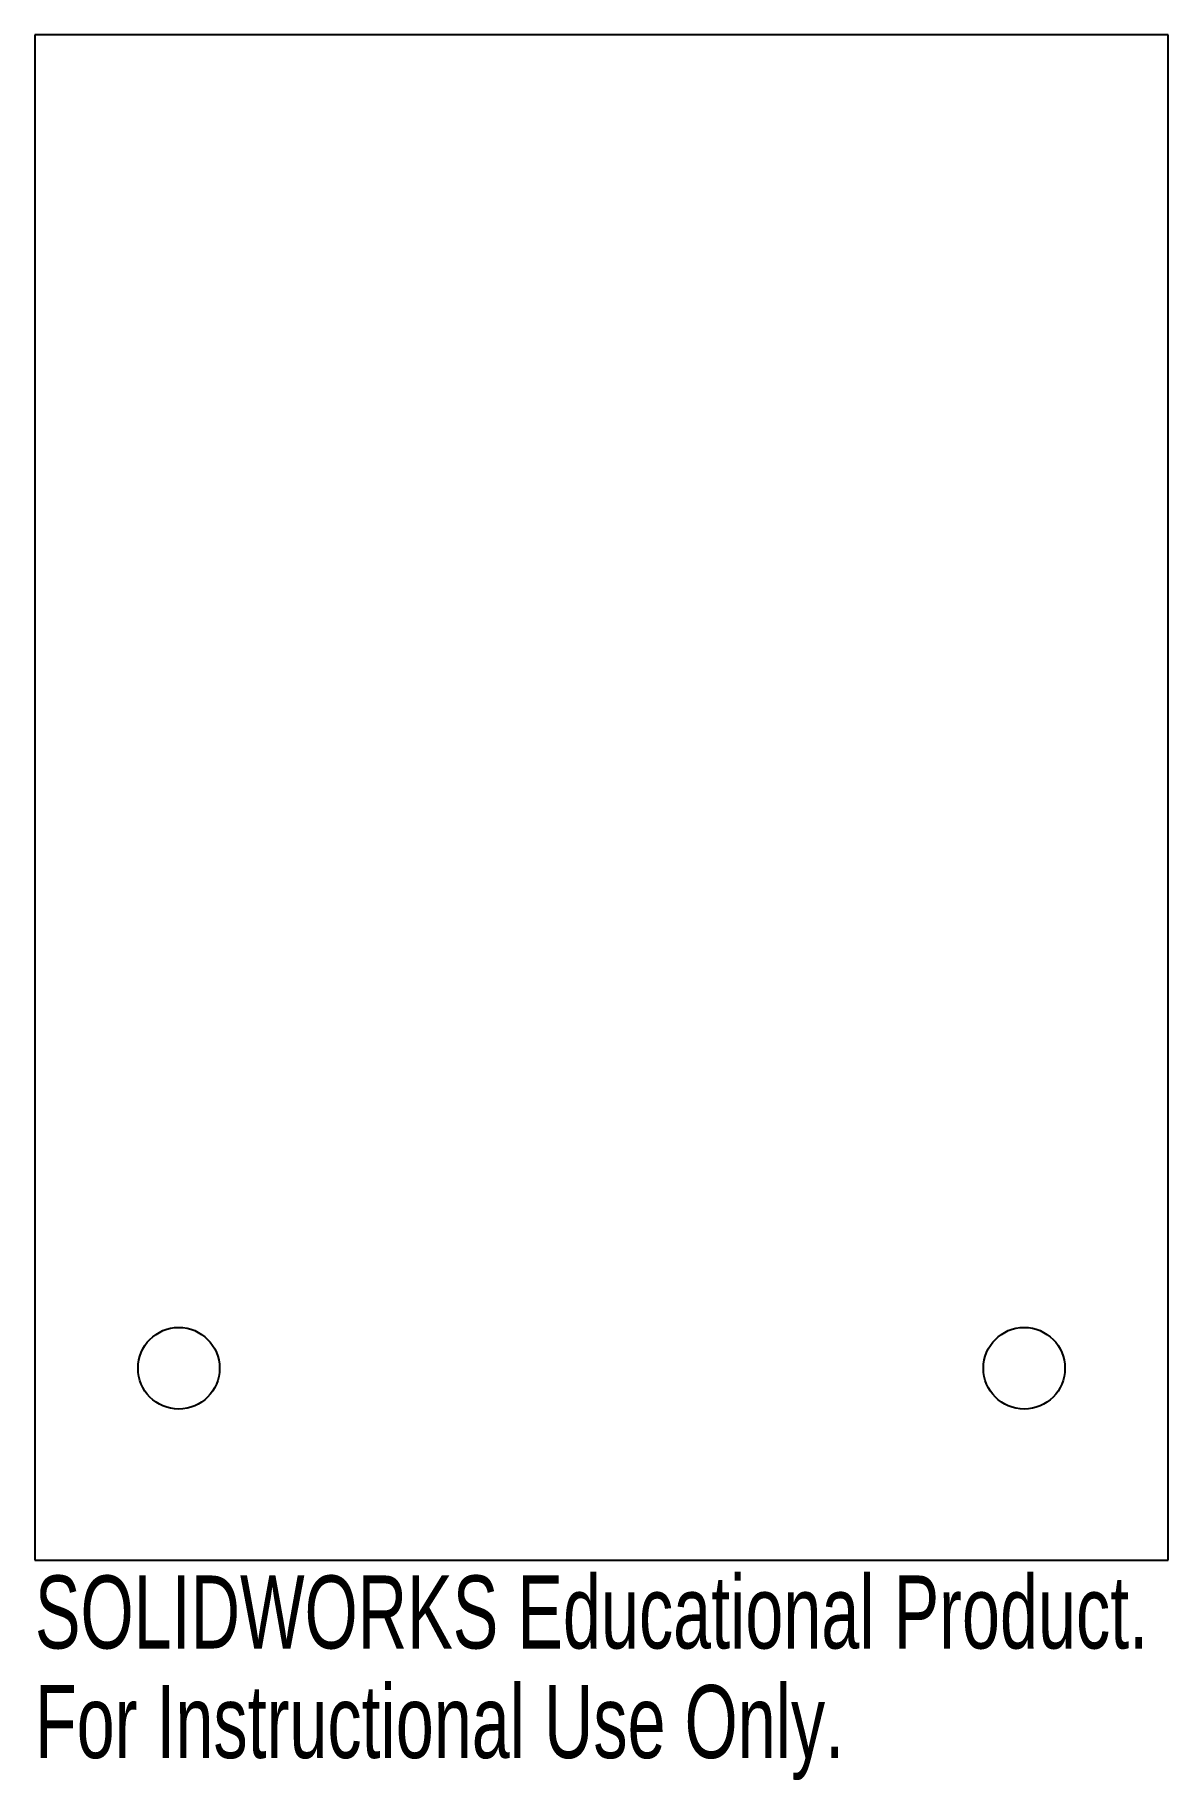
# Model space of a CAD drawing. Header units: inches. Extents: x -1.48 to 1.48, y -2.56 to 1.99.
import ezdxf

# ---------------------------------------------------------------- set-up
doc = ezdxf.new("R2010")
doc.units = ezdxf.units.IN
doc.header["$MEASUREMENT"] = 0
doc.styles.add('SLDTEXTSTYLE0', font='TXT', dxfattribs={"width": 0.7})

msp = doc.modelspace()

# ---------------------------------------------------------------- linework, layer by layer
at = {"color": 7, "linetype": 'Continuous', "lineweight": 25}
for p, q in [((-1.4764, 1.9872), (-1.4764, -1.9872)), ((1.4764, 1.9872), (-1.4764, 1.9872)), ((1.4764, -1.9872), (1.4764, 1.9872)), ((-1.4764, -1.9872), (1.4764, -1.9872))]:
    msp.add_line(p, q, dxfattribs=at)
for centre in [(-1.1014, -1.4872), (1.1014, -1.4872)]:
    msp.add_circle(centre, 0.1063, dxfattribs=at)

# ---------------------------------------------------------------- texts
at = {"color": 7, "linetype": 'Continuous', "char_height": 0.1903, "attachment_point": 1, "style": 'SLDTEXTSTYLE0'}
for s, insert in [('SOLIDWORKS Educational Product.', (-1.4764, -2.0273)), ('For Instructional Use Only.', (-1.4764, -2.3128))]:
    msp.add_mtext(s, dxfattribs=dict(at, insert=insert))

doc.saveas('drawing.dxf')
